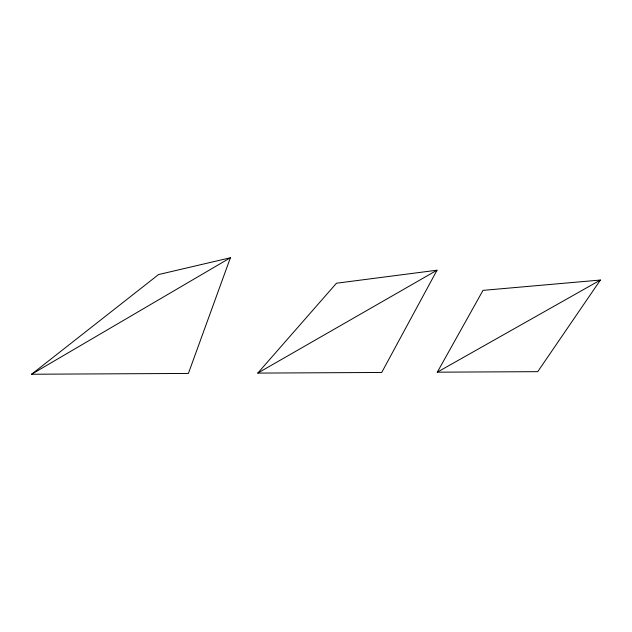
<?xml version="1.0" encoding="UTF-8"?>
<svg xmlns="http://www.w3.org/2000/svg" width="632" height="632" viewBox="0 0 632 632"><rect width="100%" height="100%" fill="white"/><g stroke="black" fill="none" stroke-linecap="round" stroke-linejoin="round"><path stroke-width="0.95" d="M230.396 257.761L188.399 373.441L31.6 374.239L158.561 274.549L230.396 257.761L31.6 374.239M437.02 270.204L381.72 372.461L257.777 373.093L336.477 283.223L437.02 270.204L257.777 373.093M437.304 372.177L483.014 290.365L600.4 280.039L537.737 371.663L437.304 372.177L600.4 280.039"/></g></svg>
